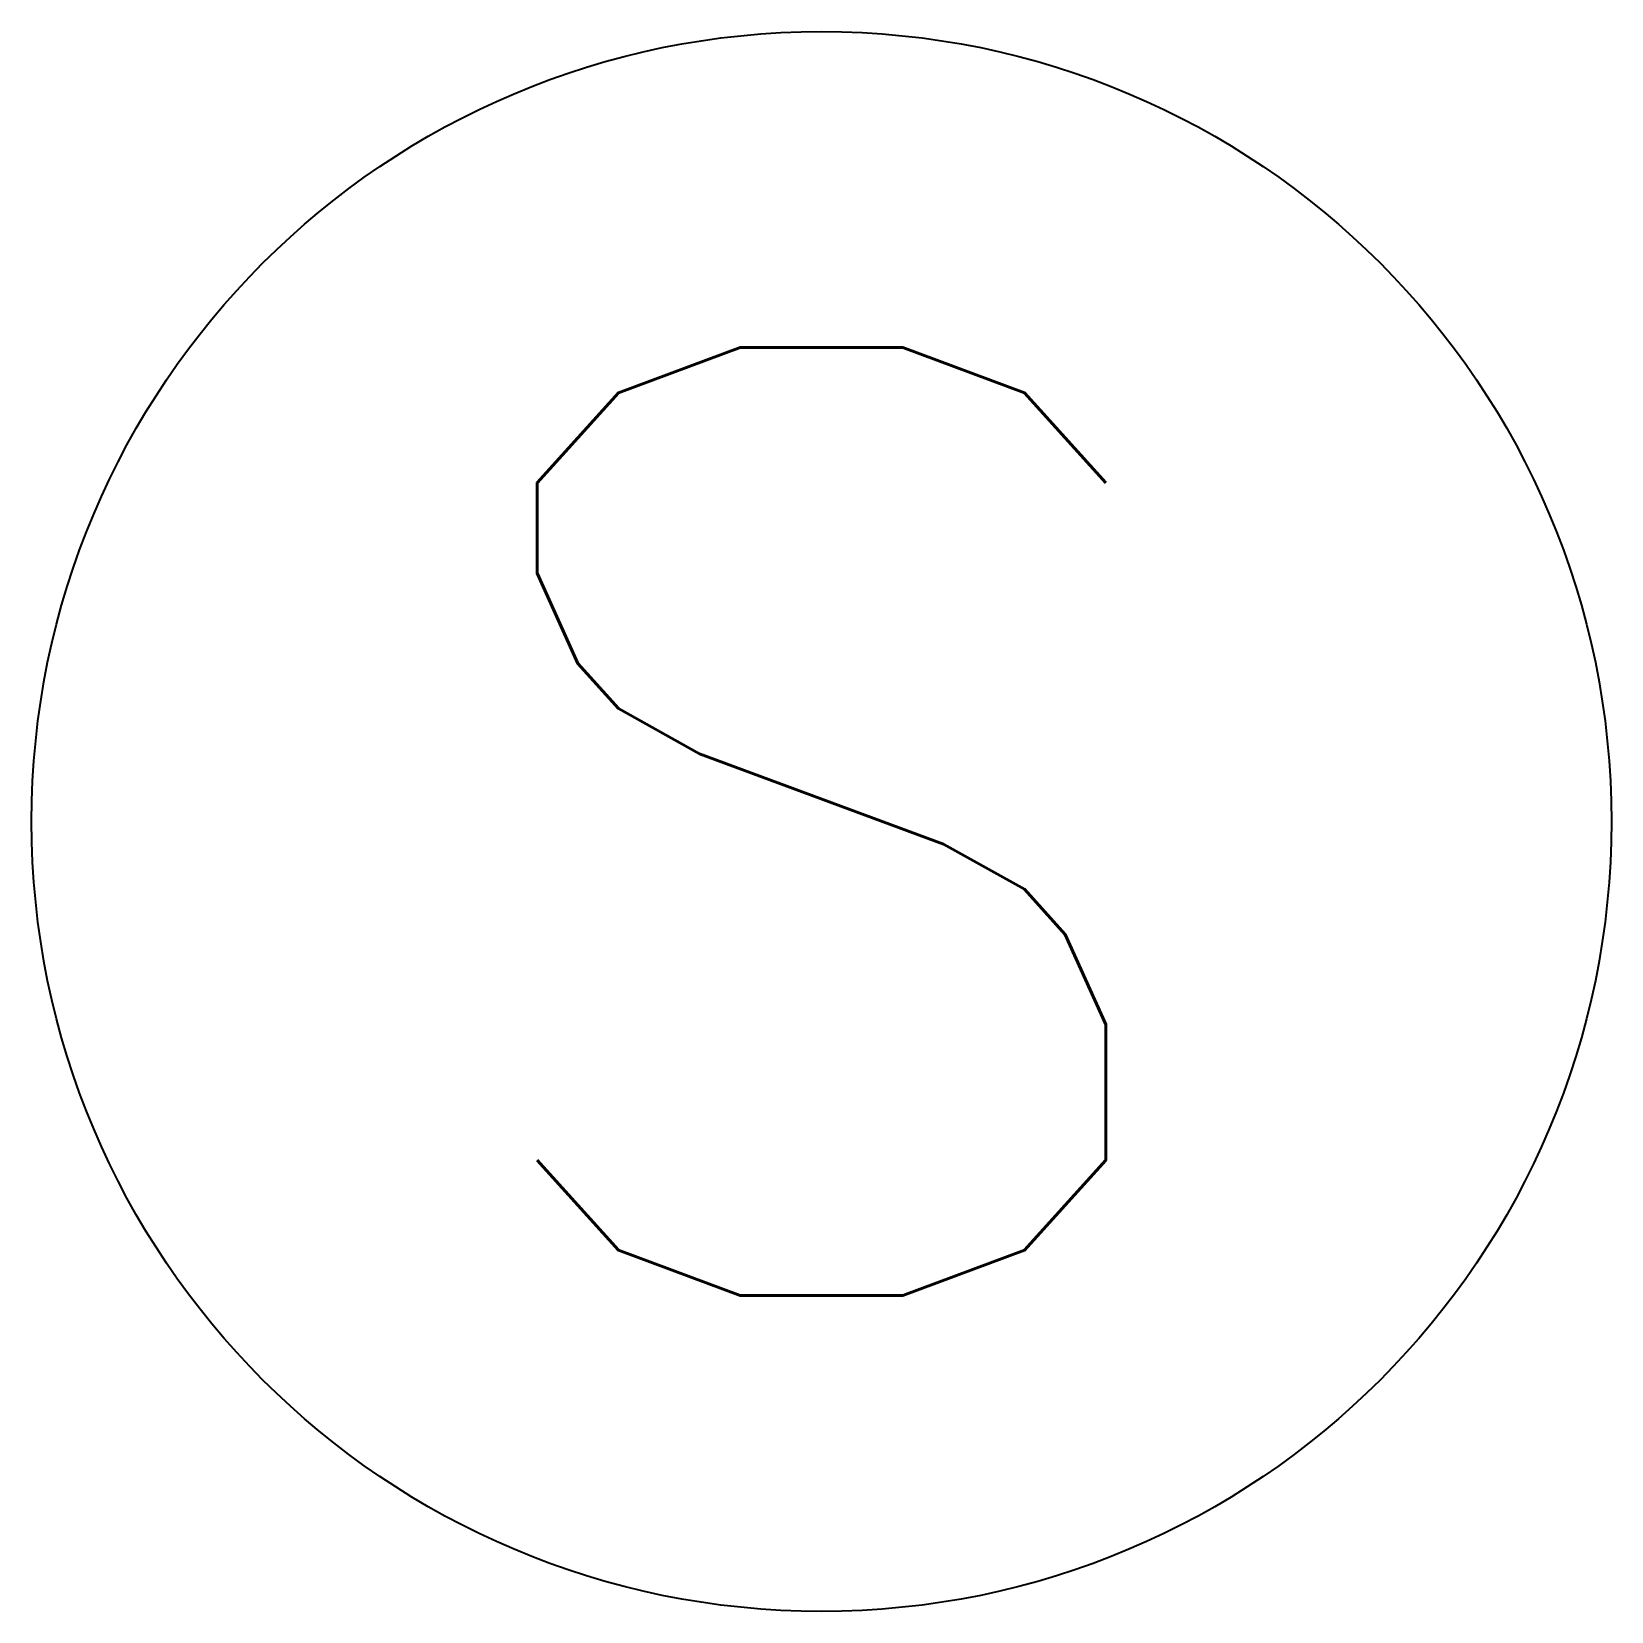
# Model space of a CAD drawing. Header units: feet. Extents: x -0.062 to 0.062, y -0.062 to 0.062.
import ezdxf
from ezdxf.enums import TextEntityAlignment as Align

# ---------------------------------------------------------------- set-up
doc = ezdxf.new("R2010")
doc.units = ezdxf.units.FT
doc.header["$MEASUREMENT"] = 0
doc.styles.add('SHR', font='SIMPLEX', dxfattribs={"height": 0.75})

msp = doc.modelspace()

# ---------------------------------------------------------------- linework, layer by layer
msp.add_circle((0, 0), 0.0625)

# ---------------------------------------------------------------- texts
at = {"style": 'SHR'}
msp.add_text('S', height=0.075, dxfattribs=at).set_placement((0, -0.0375), align=Align.CENTER)

doc.saveas('drawing.dxf')
